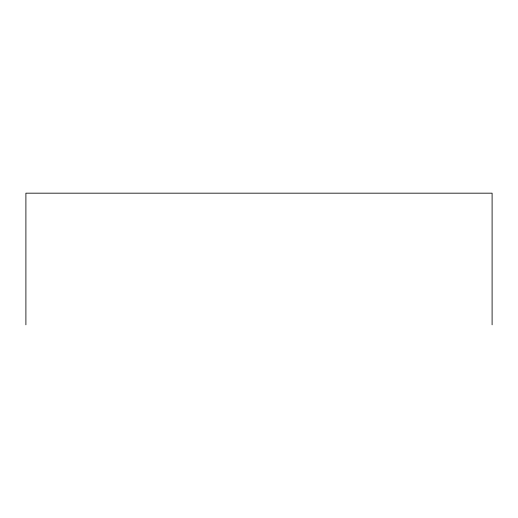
<?xml version="1.0" encoding="UTF-8"?>
<svg xmlns="http://www.w3.org/2000/svg" width="518" height="518" viewBox="0 0 518 518"><rect width="100%" height="100%" fill="white"/><g stroke="black" fill="none" stroke-linecap="round" stroke-linejoin="round"><path stroke-width="0.78" d="M492.1 324.825L492.1 193.175L25.9 193.175L25.9 324.825"/></g></svg>
